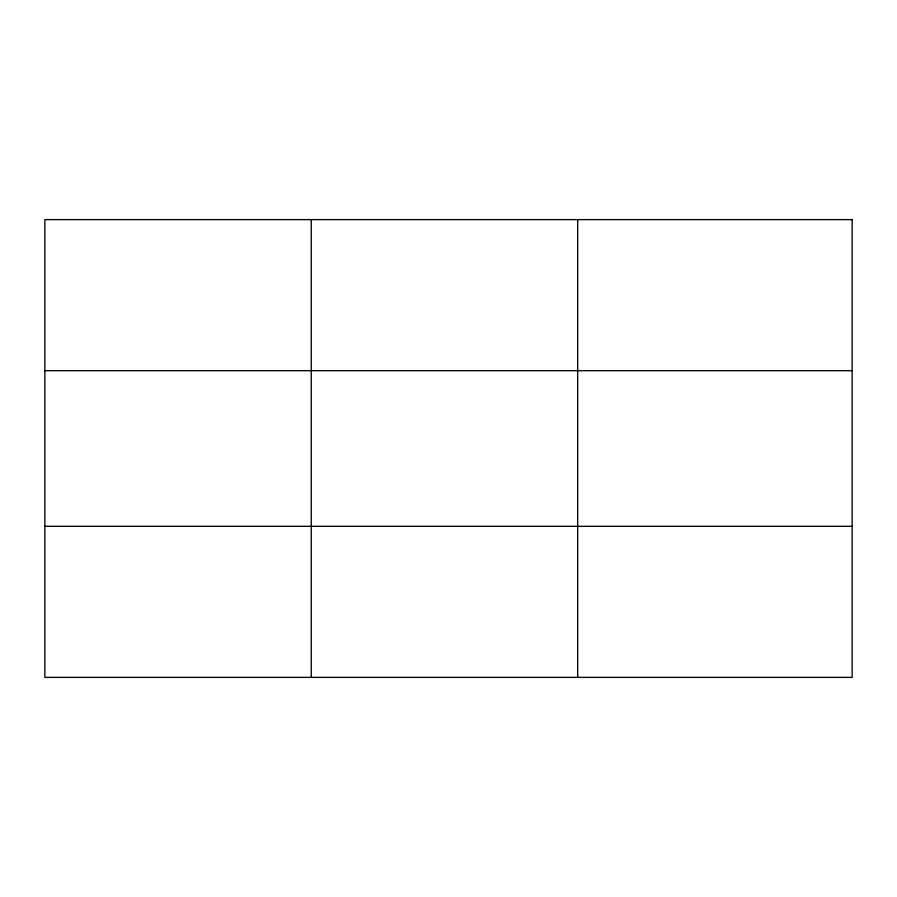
<?xml version="1.0" encoding="UTF-8"?>
<svg xmlns="http://www.w3.org/2000/svg" width="897" height="897" viewBox="0 0 897 897"><rect width="100%" height="100%" fill="white"/><g stroke="black" fill="none" stroke-linecap="round" stroke-linejoin="round"><path stroke-width="1.35" d="M311.259 677.381L311.259 219.619M577.668 677.381L577.668 219.619M44.85 370.685L852.15 370.685M44.85 526.315L852.15 526.315M852.15 219.619L852.15 677.381L44.85 677.381L44.85 219.619L852.15 219.619"/></g></svg>
